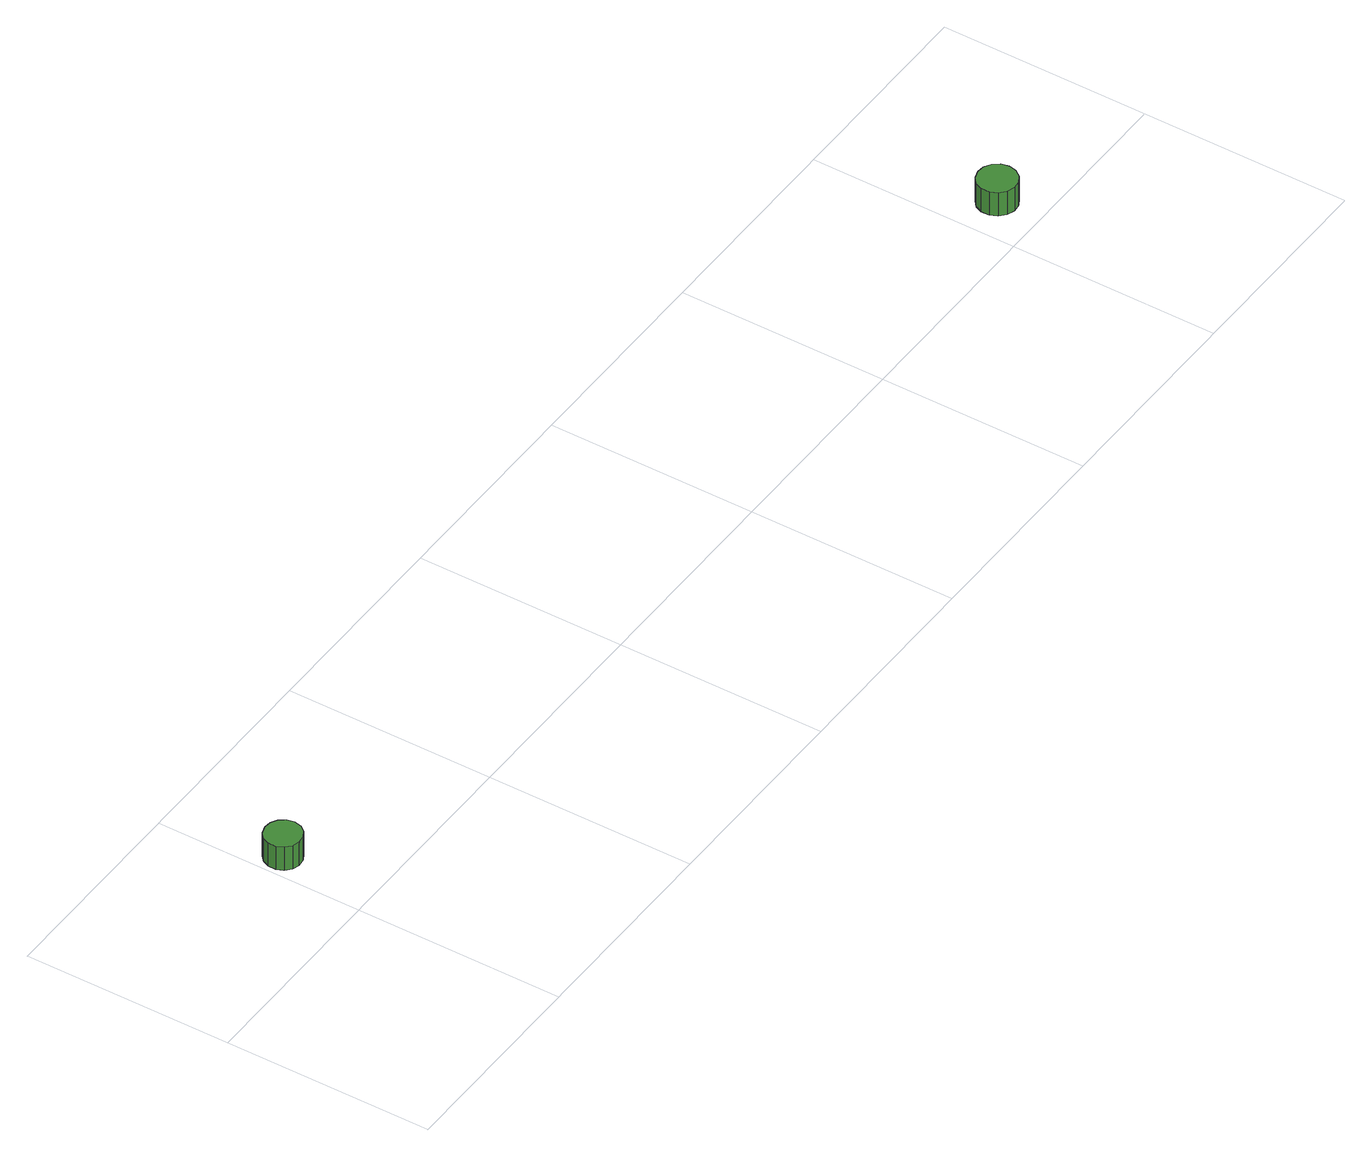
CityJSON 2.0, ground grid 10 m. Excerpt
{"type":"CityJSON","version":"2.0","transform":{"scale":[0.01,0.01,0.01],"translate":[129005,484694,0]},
"CityObjects":{
"tree1":{"type":"SolitaryVegetationObject","attributes":{"function":"something"},"geometry":[{"type":"MultiSurface","lod":"1","boundaries":[[[0,1,2,3,4,5,6,7,8,9,10,11,12,13,14]],[[15,16,17,18,19,20,21,22,23,24,25,26,27,28,29]],[[0,29,28,1]],[[1,28,27,2]],[[2,27,26,3]],[[3,26,25,4]],[[4,25,24,5]],[[5,24,23,6]],[[6,23,22,7]],[[7,22,21,8]],[[8,21,20,9]],[[9,20,19,10]],[[10,19,18,11]],[[11,18,17,12]],[[12,17,16,13]],[[13,16,15,14]],[[14,15,29,0]]]}]},
"tree2":{"type":"SolitaryVegetationObject","attributes":{"function":"something"},"geometry":[{"type":"MultiSurface","lod":"1","boundaries":[[[30,31,32,33,34,35,36,37,38,39,40,41,42,43,44]],[[45,46,47,48,49,50,51,52,53,54,55,56,57,58,59]],[[30,59,58,31]],[[31,58,57,32]],[[32,57,56,33]],[[33,56,55,34]],[[34,55,54,35]],[[35,54,53,36]],[[36,53,52,37]],[[37,52,51,38]],[[38,51,50,39]],[[39,50,49,40]],[[40,49,48,41]],[[41,48,47,42]],[[42,47,46,43]],[[43,46,45,44]],[[44,45,59,30]]]}]}
},
"vertices":[
[199,450,168],[192,485,168],[170,514,168],[139,532,168],[103,536,168],[68,525,168],[42,501,168],[27,468,168],[27,431,168],[42,398,168],[68,374,168],[103,363,168],[139,367,168],[170,385,168],[192,414,168],[192,414,39],[170,385,39],[139,367,39],[103,363,39],[68,374,39],[42,398,39],[27,431,39],[27,468,39],[42,501,39],[68,525,39],[103,536,39],[139,532,39],[170,514,39],[192,485,39],[199,450,39],
[5225,167,243],[5217,205,243],[5194,236,243],[5161,255,243],[5123,259,243],[5086,247,243],[5057,222,243],[5042,187,243],[5042,148,243],[5057,113,243],[5086,87,243],[5123,75,243],[5161,79,243],[5194,98,243],[5217,130,243],[5217,130,114],[5194,98,114],[5161,79,114],[5123,75,114],[5086,87,114],[5057,113,114],[5042,148,114],[5042,187,114],[5057,222,114],[5086,247,114],[5123,259,114],[5161,255,114],[5194,236,114],[5217,205,114],[5225,167,114]
]}
